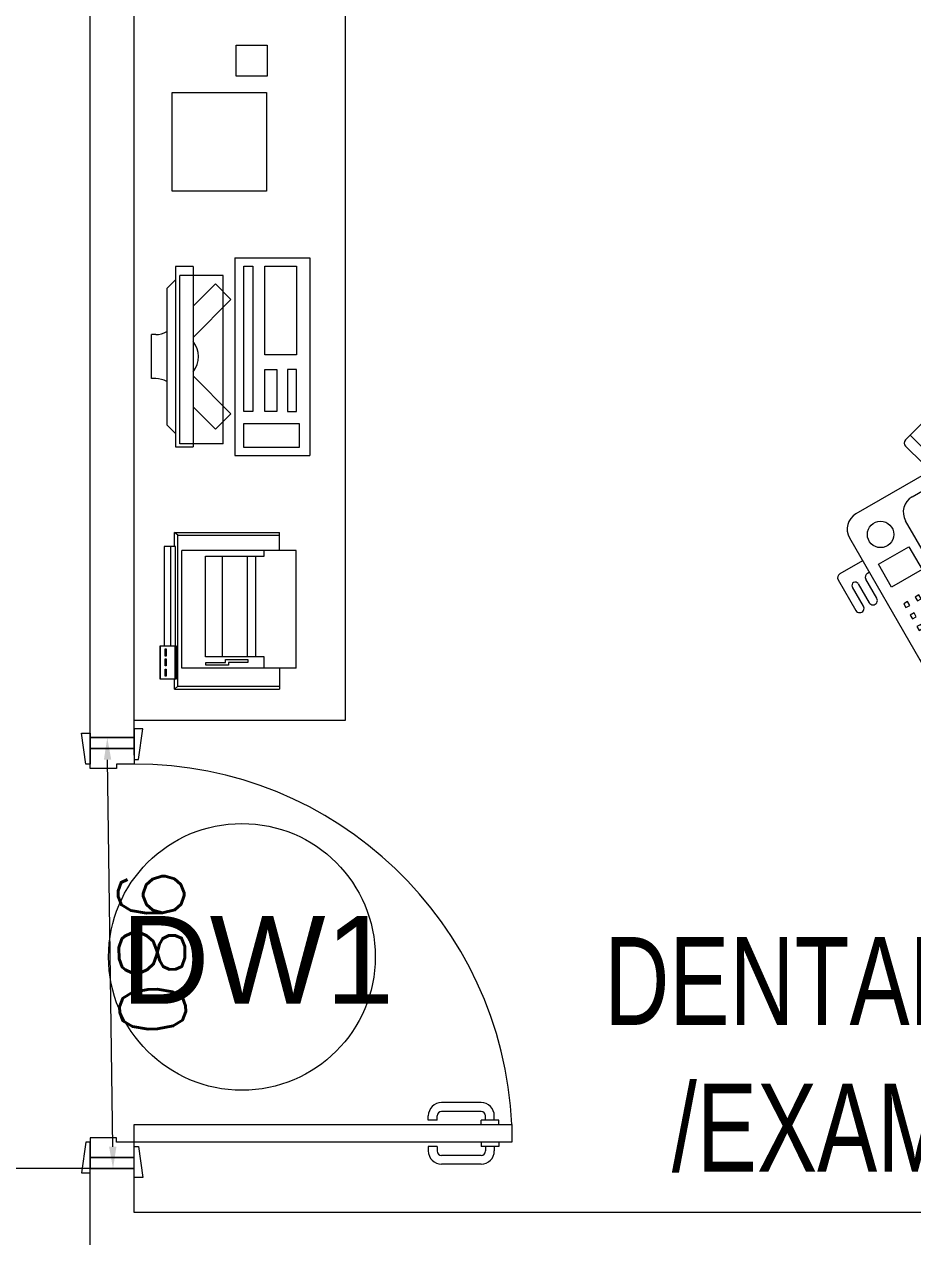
# Model space of a CAD drawing. Header units: millimetres. Extents: x -2143172 to 5255, y -610845 to 279739.
# Drawn here: x -1082367 to -1080347, y -576503 to -573746 of the extents above; entities that cross this region are included whole.
import ezdxf

# ---------------------------------------------------------------- set-up
doc = ezdxf.new("R2010")
doc.units = ezdxf.units.MM
doc.header["$LTSCALE"] = 30
doc.linetypes.add('HIDDEN', pattern=[9.525, 6.35, -3.175])
doc.layers.get('0').update_dxf_attribs({"lineweight": 5})
doc.layers.get('Defpoints').update_dxf_attribs({"lineweight": 5})
for name, color, linetype, lineweight in [('72_EGR_BASE_TEXT', 7, 'Continuous', 5), ('dims.', 152, 'Continuous', 5), ('DTAG', 20, 'Continuous', 9), ('LOADING', 163, 'Continuous', 5), ('Walls', 32, 'Continuous', 5)]:
    doc.layers.add(name, color=color, linetype=linetype, lineweight=lineweight)
doc.layers.add('Wooden Joinery', color=7, linetype='Continuous', lineweight=5, true_color=0x521300)
doc.styles.add('SIMPLEX', font='SIMPLEX.shx', dxfattribs={"height": 150})
doc.styles.add('TTLB-A0-JeddahDP$0$swis721', font='swiss.ttf')
doc.styles.add('X3G_ENTITY_9EC9', font='swisscl.ttf', dxfattribs={"height": 0.2})
doc.dimstyles.new('Buk', dxfattribs={"dimtxt": 150, "dimasz": 50, "dimexe": 20, "dimexo": 25, "dimgap": 20, "dimtad": 1, "dimdec": 0, "dimrnd": 5, "dimdsep": 46, "dimtxsty": 'SIMPLEX', "dimcen": 0, "dimdle": 20, "dimclrd": 256, "dimclre": 256, "dimclrt": 256, "dimadec": 0, "dimazin": 0, "dimtfac": 0.0075, "dimtdec": 0, "dimtmove": 1, "dimatfit": 2, "dimldrblk": 'ARCHTICK', "dimfxl": 1, "dimtolj": 1, "dimtzin": 0, "dimlwd": -1, "dimlwe": -1, "dimarcsym": 0})

# ---------------------------------------------------------------- blocks, each defined once
blk = doc.blocks.new('*D320')
at = {"layer": 'Defpoints', "color": 0, "transparency": 16777216}
for p in [(-1082478, -576348.1), (-1082154.4, -576348.1, 0.1), (-1082154.4, -576648.1, 0.1)]:
    blk.add_point(p, dxfattribs=at)
at = {"layer": 'dims.', "transparency": 16777216}
for p, q in [((-1082603, -576460.6), (-1082603, -576034.9)), ((-1082478, -576598.1), (-1082478, -576398.1)), ((-1082478, -576498.1), (-1082603, -576460.6))]:
    blk.add_line(p, q, dxfattribs=at)
at = {"layer": 'dims.', "linetype": 'Continuous', "transparency": 16777216}
for p, q in [((-1082179.4, -576348.1), (-1082498, -576348.1)), ((-1082179.4, -576648.1), (-1082498, -576648.1))]:
    blk.add_line(p, q, dxfattribs=at)
at = {"layer": 'dims.', "transparency": 16777216}
for points in [[(-1082486.3, -576398.1), (-1082469.7, -576398.1), (-1082478, -576348.1)], [(-1082486.3, -576598.1), (-1082469.7, -576598.1), (-1082478, -576648.1)]]:
    blk.add_solid(points, dxfattribs=at)
at = {"layer": 'dims.', "transparency": 16777216, "insert": (-1082698, -576247.8), "char_height": 150, "attachment_point": 5, "rotation": 90, "style": 'SIMPLEX'}
blk.add_mtext('\\A1;300', dxfattribs=at)
blk = doc.blocks.new('_ArchTick')
at = {"color": 0, "linetype": 'ByBlock', "const_width": 0.15}
blk.add_lwpolyline([(-0.5, -0.5), (0.5, 0.5)], dxfattribs=at)
blk = doc.blocks.new('*D321')
at = {"layer": 'Defpoints', "color": 0, "transparency": 16777216}
for p in [(-1082178.6, -575368.3), (-1082167.4, -575368.1, 0.1), (-1082154.4, -576348.1, 0.1)]:
    blk.add_point(p, dxfattribs=at)
at = {"layer": 'dims.', "linetype": 'Continuous', "transparency": 16777216}
for p, q in [((-1082192.4, -575368.5), (-1082198.6, -575368.5)), ((-1082179.4, -576348.5), (-1082185.5, -576348.5))]:
    blk.add_line(p, q, dxfattribs=at)
at = {"layer": 'dims.', "transparency": 16777216}
blk.add_line((-1082166.2, -576298.3), (-1082177.9, -575418.3), dxfattribs=at)
for points in [[(-1082169.6, -575418.2), (-1082186.3, -575418.4), (-1082178.6, -575368.3)], [(-1082157.8, -576298.2), (-1082174.5, -576298.4), (-1082165.5, -576348.3)]]:
    blk.add_solid(points, dxfattribs=at)
at = {"layer": 'dims.', "transparency": 16777216, "insert": (-1082077.1, -575857), "char_height": 150, "attachment_point": 5, "rotation": 270.7645, "style": 'SIMPLEX'}
blk.add_mtext('\\A1;980', dxfattribs=at)
blk = doc.blocks.new('A$C72370EFE')
at = {"layer": 'Wooden Joinery'}
for p, q in [((-0.01, -0.04), (-0.02, -0.04)), ((-0.01, -0.03), (-0.01, -0.07)), ((0, -0.03), (-0.01, -0.03)), ((0.04, -0.03), (0.05, -0.03)), ((0.05, -0.03), (0.05, -0.07)), ((0.05, -0.04), (0.06, -0.04)), ((-0.05, -0.07), (-0.05, -0.16)), ((-0.03, -0.07), (-0.03, -0.16)), ((-0.01, -0.06), (-0.02, -0.06)), ((0, -0.07), (-0.01, -0.07)), ((0.04, -0.07), (0.05, -0.07)), ((0.05, -0.06), (0.06, -0.06)), ((0.07, -0.07), (0.07, -0.16)), ((0.09, -0.07), (0.09, -0.16)), ((-0.01, -0.17), (-0.02, -0.17)), ((-0.01, -0.19), (-0.02, -0.19)), ((-0.01, -0.17), (-0.01, -0.19)), ((0.05, -0.17), (0.06, -0.17)), ((0.05, -0.17), (0.05, -0.19)), ((0.05, -0.19), (0.06, -0.19))]:
    blk.add_line(p, q, dxfattribs=at)
for centre, radius, start, end in [((-0.02, -0.07), 0.03, 90, 180), ((0.06, -0.07), 0.03, 0, 90), ((-0.02, -0.07), 0.01, 90, 180), ((0.06, -0.07), 0.01, 0, 90), ((-0.02, -0.16), 0.03, 180, 270), ((-0.02, -0.16), 0.01, 180, 270), ((0.06, -0.16), 0.01, 270, 0), ((0.06, -0.16), 0.03, 270, 0)]:
    blk.add_arc(centre, radius, start, end, dxfattribs=at)
blk = doc.blocks.new('A$C5DAD61B4')
at = {"layer": 'Wooden Joinery'}
for points in [[(80, 959.1), (80, 969.1), (10, 979.1), (10, 959.1)], [(940, 959.1), (940, 969.1), (1010, 979.1), (1010, 959.1)], [(70, 859.1), (70, 849.1), (0, 839.1), (0, 859.1)], [(120, 859.1), (120, 0), (80, 0), (80, 859.1)], [(950, 859.1), (950, 849.1), (1020, 839.1), (1020, 859.1)]]:
    blk.add_lwpolyline(points, close=True, dxfattribs=at)
for points in [[(45, 859.1), (45, 959.1), (20, 959.1), (20, 859.1), (45, 859.1)], [(45, 859.1), (80, 859.1), (80, 899.1), (90, 899.1), (90, 959.1), (45, 959.1), (45, 859.1)], [(975, 859.1), (940, 859.1), (940, 899.1), (930, 899.1), (930, 959.1), (975, 959.1), (975, 859.1)], [(975, 859.1), (975, 959.1), (1000, 959.1), (1000, 859.1), (975, 859.1)]]:
    blk.add_lwpolyline(points, dxfattribs=at)
blk.add_arc((80, 859.1), 860, 272.666, 0, dxfattribs=at)
at = {"layer": 'Wooden Joinery', "xscale": 999.9999999998854, "yscale": 999.9999999998854, "zscale": 999.9999999998854, "rotation": 180}
blk.add_blockref('A$C72370EFE', (120, 0), dxfattribs=at)
blk = doc.blocks.new('A$C164D1FF0')
at = {"layer": 'DTAG'}
blk.add_circle((0, 0), 303.3, dxfattribs=at)
at = {"layer": 'DTAG', "insert": (-275.2, 93.3), "char_height": 200, "width": 6547.939, "attachment_point": 1, "style": 'TTLB-A0-JeddahDP$0$swis721'}
blk.add_mtext('DW1', dxfattribs=at)
blk = doc.blocks.new('D.110.51.53')
blk.add_lwpolyline([(285914, 4547), (286139, 4547), (286139, 4332), (285914, 4332), (285914, 4547)])
blk = doc.blocks.new('D.111.03.06')
blk.add_lwpolyline([(292372, 3690), (292442, 3690), (292442, 3620), (292372, 3620), (292372, 3690)])
blk = doc.blocks.new('ITCWLS1-P')
for p, q in [((-0.17, 0.45), (-0.17, 0)), ((-0.17, 0.45), (0, 0.45)), ((0, 0.45), (0, 0)), ((-0.2651, 0.43, 0), (-0.3051, 0.43, 0)), ((-0.3051, 0.43, 0), (-0.3051, 0.02, 0)), ((-0.2651, 0.43, 0), (-0.2651, 0.02, 0)), ((-0.1496, 0.4305), (-0.1291, 0.4305)), ((-0.1291, 0.4305), (-0.1291, 0.4089)), ((-0.3251, 0.38, 0), (-0.3051, 0.4, 0)), ((-0.3251, 0.38, 0), (-0.3251, 0.07, 0)), ((-0.3251, 0.07, 0), (-0.3051, 0.05, 0)), ((-0.3051, 0.02, 0), (-0.2651, 0.02, 0)), ((-0.17, 0), (0, 0))]:
    blk.add_line(p, q)
at = {"color": 8, "linetype": 'HIDDEN'}
for p, q in [((-0.197, 0.4094), (-0.295, 0.4094)), ((-0.295, 0.0264), (-0.295, 0.4094)), ((-0.197, 0.0264), (-0.197, 0.4094)), ((-0.197, 0.0264), (-0.295, 0.0264))]:
    blk.add_line(p, q, dxfattribs=at)
at = {"color": 1, "extrusion": (2.48281e-10, 3.18408e-10, -1)}
for p, q in [((-0.2651, 0.3395), (-0.2144, 0.3902)), ((-0.1791, 0.3548), (-0.2144, 0.3902)), ((-0.2651, 0.2688), (-0.1791, 0.3548))]:
    blk.add_line(p, q, dxfattribs=at)
at = {"color": 1}
for p, q in [((-0.3503, 0.275), (-0.3596, 0.275)), ((-0.3596, 0.175), (-0.3596, 0.275)), ((-0.3503, 0.175), (-0.3596, 0.175))]:
    blk.add_line(p, q, dxfattribs=at)
at = {"color": 1, "extrusion": (2.48281e-10, -3.18408e-10, -1)}
for p, q in [((-0.2651, 0.1812), (-0.1791, 0.0952)), ((-0.2651, 0.1105), (-0.2144, 0.0598)), ((-0.1791, 0.0952), (-0.2144, 0.0598))]:
    blk.add_line(p, q, dxfattribs=at)
blk.add_lwpolyline([(-0.1291, 0.4089), (-0.1291, 0.1), (-0.1496, 0.1), (-0.1496, 0.4305)])
for points in [[(-0.1019, 0.4305), (-0.0304, 0.4305), (-0.0304, 0.2294), (-0.1019, 0.2294)], [(-0.1019, 0.1954), (-0.0747, 0.1954), (-0.0747, 0.1), (-0.1019, 0.1)], [(-0.0304, 0.1954), (-0.0508, 0.1954), (-0.0508, 0.1), (-0.0304, 0.1)], [(-0.1496, 0.0727), (-0.0236, 0.0727), (-0.0236, 0.0182), (-0.1496, 0.0182)]]:
    blk.add_lwpolyline(points, close=True)
at = {"color": 250, "linetype": 'Continuous'}
for points in [[(-0.1496, 0.1), (-0.1496, 0.1), (-0.1496, 0.1), (-0.1496, 0.1), (-0.1496, 0.1), (-0.1496, 0.1), (-0.1496, 0.1), (-0.1496, 0.1), (-0.1496, 0.1)], [(-0.1496, 0.1), (-0.1496, 0.1), (-0.1496, 0.1), (-0.1496, 0.1), (-0.1496, 0.1), (-0.1496, 0.1), (-0.1496, 0.1), (-0.1496, 0.1), (-0.1496, 0.1), (-0.1496, 0.1), (-0.1496, 0.1), (-0.1496, 0.1), (-0.1496, 0.1), (-0.1496, 0.1), (-0.1496, 0.1), (-0.1496, 0.1), (-0.1496, 0.1), (-0.1496, 0.1)], [(-0.1496, 0.1), (-0.1496, 0.1), (-0.1496, 0.1), (-0.1496, 0.1), (-0.1496, 0.1), (-0.1496, 0.1), (-0.1496, 0.1), (-0.1496, 0.1), (-0.1496, 0.1), (-0.1496, 0.1)], [(-0.1496, 0.1), (-0.1496, 0.1), (-0.1496, 0.1), (-0.1496, 0.1), (-0.1496, 0.1), (-0.1496, 0.1), (-0.1496, 0.1)], [(-0.1496, 0.1), (-0.1496, 0.1), (-0.1496, 0.1), (-0.1496, 0.1), (-0.1496, 0.1), (-0.1496, 0.1), (-0.1496, 0.1), (-0.1496, 0.1), (-0.1496, 0.1), (-0.1496, 0.1)], [(-0.1496, 0.1), (-0.1496, 0.1), (-0.1496, 0.1), (-0.1496, 0.1), (-0.1496, 0.1), (-0.1496, 0.1), (-0.1496, 0.1), (-0.1496, 0.1), (-0.1496, 0.1), (-0.1496, 0.1), (-0.1496, 0.1), (-0.1496, 0.1), (-0.1496, 0.1), (-0.1496, 0.1), (-0.1496, 0.1)], [(-0.1496, 0.1), (-0.1496, 0.1), (-0.1496, 0.1), (-0.1496, 0.1), (-0.1496, 0.1), (-0.1496, 0.1), (-0.1496, 0.1), (-0.1496, 0.1), (-0.1496, 0.1), (-0.1496, 0.1)], [(-0.1496, 0.1), (-0.1496, 0.1), (-0.1496, 0.1), (-0.1496, 0.1), (-0.1496, 0.1), (-0.1496, 0.1), (-0.1496, 0.1), (-0.1496, 0.1), (-0.1496, 0.1), (-0.1496, 0.1)], [(-0.1496, 0.1), (-0.1496, 0.1), (-0.1496, 0.1), (-0.1496, 0.1), (-0.1496, 0.1), (-0.1496, 0.1), (-0.1496, 0.1), (-0.1496, 0.1), (-0.1496, 0.1), (-0.1496, 0.1), (-0.1496, 0.1), (-0.1496, 0.1), (-0.1496, 0.1), (-0.1496, 0.1), (-0.1496, 0.1), (-0.1496, 0.1), (-0.1496, 0.1), (-0.1496, 0.1), (-0.1496, 0.1), (-0.1496, 0.1), (-0.1496, 0.1), (-0.1496, 0.1), (-0.1496, 0.1), (-0.1496, 0.1), (-0.1496, 0.1), (-0.1496, 0.1), (-0.1496, 0.1), (-0.1496, 0.1), (-0.1496, 0.1), (-0.1496, 0.1), (-0.1496, 0.1), (-0.1496, 0.1), (-0.1496, 0.1), (-0.1496, 0.1), (-0.1496, 0.1), (-0.1496, 0.1), (-0.1496, 0.1), (-0.1496, 0.1), (-0.1496, 0.1), (-0.1496, 0.1), (-0.1496, 0.1), (-0.1496, 0.1), (-0.1496, 0.1), (-0.1496, 0.1), (-0.1496, 0.1), (-0.1496, 0.1), (-0.1496, 0.1), (-0.1496, 0.1), (-0.1496, 0.1), (-0.1496, 0.1), (-0.1496, 0.1), (-0.1496, 0.1), (-0.1496, 0.1), (-0.1496, 0.1)], [(-0.1496, 0.1), (-0.1496, 0.1), (-0.1496, 0.1), (-0.1496, 0.1), (-0.1496, 0.1), (-0.1496, 0.1), (-0.1496, 0.1), (-0.1496, 0.1), (-0.1496, 0.1), (-0.1496, 0.1), (-0.1496, 0.1), (-0.1496, 0.1), (-0.1496, 0.1), (-0.1496, 0.1), (-0.1496, 0.1), (-0.1496, 0.1), (-0.1496, 0.1), (-0.1496, 0.1), (-0.1496, 0.1), (-0.1496, 0.1), (-0.1496, 0.1), (-0.1496, 0.1), (-0.1496, 0.1), (-0.1496, 0.1), (-0.1496, 0.1), (-0.1496, 0.1), (-0.1496, 0.1), (-0.1496, 0.1), (-0.1496, 0.1), (-0.1496, 0.1), (-0.1496, 0.1), (-0.1496, 0.1), (-0.1496, 0.1), (-0.1496, 0.1), (-0.1496, 0.1), (-0.1496, 0.1), (-0.1496, 0.1), (-0.1496, 0.1), (-0.1496, 0.1), (-0.1496, 0.1), (-0.1496, 0.1), (-0.1496, 0.1), (-0.1496, 0.1), (-0.1496, 0.1), (-0.1496, 0.1), (-0.1496, 0.1), (-0.1496, 0.1), (-0.1496, 0.1), (-0.1496, 0.1), (-0.1496, 0.1), (-0.1496, 0.1), (-0.1496, 0.1), (-0.1496, 0.1), (-0.1496, 0.1), (-0.1496, 0.1), (-0.1496, 0.1), (-0.1496, 0.1), (-0.1496, 0.1), (-0.1496, 0.1), (-0.1496, 0.1), (-0.1496, 0.1), (-0.1496, 0.1), (-0.1496, 0.1), (-0.1496, 0.1), (-0.1496, 0.1), (-0.1496, 0.1), (-0.1496, 0.1), (-0.1496, 0.1), (-0.1496, 0.1), (-0.1496, 0.1), (-0.1496, 0.1), (-0.1496, 0.1), (-0.1496, 0.1), (-0.1496, 0.1), (-0.1496, 0.1), (-0.1496, 0.1), (-0.1496, 0.1), (-0.1496, 0.1), (-0.1496, 0.1), (-0.1496, 0.1), (-0.1496, 0.1), (-0.1496, 0.1), (-0.1496, 0.1), (-0.1496, 0.1), (-0.1496, 0.1), (-0.1496, 0.1), (-0.1496, 0.1), (-0.1496, 0.1), (-0.1496, 0.1)], [(-0.1496, 0.1), (-0.1496, 0.1), (-0.1496, 0.1), (-0.1496, 0.1), (-0.1496, 0.1), (-0.1496, 0.1), (-0.1496, 0.1), (-0.1496, 0.1), (-0.1496, 0.1), (-0.1496, 0.1), (-0.1496, 0.1), (-0.1496, 0.1)], [(-0.1496, 0.1), (-0.1496, 0.1), (-0.1496, 0.1), (-0.1496, 0.1), (-0.1496, 0.1), (-0.1496, 0.1), (-0.1496, 0.1)], [(-0.1496, 0.1), (-0.1496, 0.1), (-0.1496, 0.1), (-0.1496, 0.1), (-0.1496, 0.1), (-0.1496, 0.1), (-0.1496, 0.1), (-0.1496, 0.1), (-0.1496, 0.1), (-0.1496, 0.1), (-0.1496, 0.1), (-0.1496, 0.1), (-0.1496, 0.1), (-0.1496, 0.1), (-0.1496, 0.1), (-0.1496, 0.1), (-0.1496, 0.1)], [(-0.1496, 0.1), (-0.1496, 0.1), (-0.1496, 0.1), (-0.1496, 0.1), (-0.1496, 0.1), (-0.1496, 0.1), (-0.1496, 0.1), (-0.1496, 0.1), (-0.1496, 0.1), (-0.1496, 0.1), (-0.1496, 0.1), (-0.1496, 0.1), (-0.1496, 0.1), (-0.1496, 0.1), (-0.1496, 0.1), (-0.1496, 0.1), (-0.1496, 0.1), (-0.1496, 0.1), (-0.1496, 0.1), (-0.1496, 0.1), (-0.1496, 0.1), (-0.1496, 0.1), (-0.1496, 0.1), (-0.1496, 0.1), (-0.1496, 0.1), (-0.1496, 0.1), (-0.1496, 0.1), (-0.1496, 0.1), (-0.1496, 0.1), (-0.1496, 0.1), (-0.1496, 0.1), (-0.1496, 0.1), (-0.1496, 0.1), (-0.1496, 0.1), (-0.1496, 0.1), (-0.1496, 0.1), (-0.1496, 0.1), (-0.1496, 0.1), (-0.1496, 0.1), (-0.1496, 0.1), (-0.1496, 0.1), (-0.1496, 0.1), (-0.1496, 0.1), (-0.1496, 0.1), (-0.1496, 0.1), (-0.1496, 0.1), (-0.1496, 0.1), (-0.1496, 0.1), (-0.1496, 0.1), (-0.1496, 0.1), (-0.1496, 0.1), (-0.1496, 0.1), (-0.1496, 0.1), (-0.1496, 0.1), (-0.1496, 0.1), (-0.1496, 0.1), (-0.1496, 0.1), (-0.1496, 0.1), (-0.1496, 0.1), (-0.1496, 0.1), (-0.1496, 0.1), (-0.1496, 0.1), (-0.1496, 0.1), (-0.1496, 0.1), (-0.1496, 0.1), (-0.1496, 0.1), (-0.1496, 0.1), (-0.1496, 0.1), (-0.1496, 0.1), (-0.1496, 0.1), (-0.1496, 0.1), (-0.1496, 0.1), (-0.1496, 0.1), (-0.1496, 0.1), (-0.1496, 0.1), (-0.1496, 0.1), (-0.1496, 0.1), (-0.1496, 0.1), (-0.1496, 0.1), (-0.1496, 0.1), (-0.1496, 0.1), (-0.1496, 0.1), (-0.1496, 0.1), (-0.1496, 0.1), (-0.1496, 0.1), (-0.1496, 0.1), (-0.1496, 0.1), (-0.1496, 0.1), (-0.1496, 0.1), (-0.1496, 0.1), (-0.1496, 0.1), (-0.1496, 0.1), (-0.1496, 0.1), (-0.1496, 0.1), (-0.1496, 0.1), (-0.1496, 0.1), (-0.1496, 0.1), (-0.1496, 0.1), (-0.1496, 0.1), (-0.1496, 0.1), (-0.1496, 0.1), (-0.1496, 0.1), (-0.1496, 0.1), (-0.1496, 0.1), (-0.1496, 0.1), (-0.1496, 0.1), (-0.1496, 0.1), (-0.1496, 0.1), (-0.1496, 0.1), (-0.1496, 0.1), (-0.1496, 0.1)], [(-0.1496, 0.1), (-0.1496, 0.1), (-0.1496, 0.1), (-0.1496, 0.1), (-0.1496, 0.1), (-0.1496, 0.1), (-0.1496, 0.1), (-0.1496, 0.1)]]:
    blk.add_lwpolyline(points, dxfattribs=at)
for points in [[(-0.1496, 0.1), (-0.1496, 0.1), (-0.1496, 0.1), (-0.1496, 0.1), (-0.1496, 0.1), (-0.1496, 0.1), (-0.1496, 0.1), (-0.1496, 0.1), (-0.1496, 0.1), (-0.1496, 0.1), (-0.1496, 0.1), (-0.1496, 0.1), (-0.1496, 0.1), (-0.1496, 0.1), (-0.1496, 0.1), (-0.1496, 0.1), (-0.1496, 0.1), (-0.1496, 0.1), (-0.1496, 0.1), (-0.1496, 0.1), (-0.1496, 0.1), (-0.1496, 0.1), (-0.1496, 0.1), (-0.1496, 0.1), (-0.1496, 0.1), (-0.1496, 0.1), (-0.1496, 0.1), (-0.1496, 0.1), (-0.1496, 0.1), (-0.1496, 0.1), (-0.1496, 0.1), (-0.1496, 0.1), (-0.1496, 0.1), (-0.1496, 0.1), (-0.1496, 0.1), (-0.1496, 0.1), (-0.1496, 0.1), (-0.1496, 0.1), (-0.1496, 0.1), (-0.1496, 0.1), (-0.1496, 0.1), (-0.1496, 0.1), (-0.1496, 0.1), (-0.1496, 0.1), (-0.1496, 0.1), (-0.1496, 0.1), (-0.1496, 0.1), (-0.1496, 0.1), (-0.1496, 0.1), (-0.1496, 0.1), (-0.1496, 0.1), (-0.1496, 0.1), (-0.1496, 0.1), (-0.1496, 0.1), (-0.1496, 0.1), (-0.1496, 0.1), (-0.1496, 0.1), (-0.1496, 0.1), (-0.1496, 0.1), (-0.1496, 0.1), (-0.1496, 0.1), (-0.1496, 0.1), (-0.1496, 0.1), (-0.1496, 0.1), (-0.1496, 0.1), (-0.1496, 0.1), (-0.1496, 0.1), (-0.1496, 0.1), (-0.1496, 0.1), (-0.1496, 0.1), (-0.1496, 0.1), (-0.1496, 0.1), (-0.1496, 0.1), (-0.1496, 0.1), (-0.1496, 0.1), (-0.1496, 0.1), (-0.1496, 0.1), (-0.1496, 0.1), (-0.1496, 0.1), (-0.1496, 0.1), (-0.1496, 0.1), (-0.1496, 0.1), (-0.1496, 0.1), (-0.1496, 0.1), (-0.1496, 0.1), (-0.1496, 0.1), (-0.1496, 0.1), (-0.1496, 0.1), (-0.1496, 0.1), (-0.1496, 0.1), (-0.1496, 0.1), (-0.1496, 0.1), (-0.1496, 0.1), (-0.1496, 0.1), (-0.1496, 0.1), (-0.1496, 0.1), (-0.1496, 0.1), (-0.1496, 0.1), (-0.1496, 0.1), (-0.1496, 0.1), (-0.1496, 0.1), (-0.1496, 0.1), (-0.1496, 0.1), (-0.1496, 0.1), (-0.1496, 0.1), (-0.1496, 0.1), (-0.1496, 0.1), (-0.1496, 0.1), (-0.1496, 0.1), (-0.1496, 0.1), (-0.1496, 0.1), (-0.1496, 0.1), (-0.1496, 0.1), (-0.1496, 0.1), (-0.1496, 0.1), (-0.1496, 0.1), (-0.1496, 0.1), (-0.1496, 0.1), (-0.1496, 0.1), (-0.1496, 0.1), (-0.1496, 0.1), (-0.1496, 0.1), (-0.1496, 0.1), (-0.1496, 0.1), (-0.1496, 0.1), (-0.1496, 0.1), (-0.1496, 0.1), (-0.1496, 0.1), (-0.1496, 0.1), (-0.1496, 0.1), (-0.1496, 0.1), (-0.1496, 0.1), (-0.1496, 0.1), (-0.1496, 0.1), (-0.1496, 0.1), (-0.1496, 0.1), (-0.1496, 0.1), (-0.1496, 0.1), (-0.1496, 0.1), (-0.1496, 0.1), (-0.1496, 0.1), (-0.1496, 0.1), (-0.1496, 0.1), (-0.1496, 0.1), (-0.1496, 0.1), (-0.1496, 0.1), (-0.1496, 0.1), (-0.1496, 0.1), (-0.1496, 0.1), (-0.1496, 0.1), (-0.1496, 0.1), (-0.1496, 0.1), (-0.1496, 0.1), (-0.1496, 0.1), (-0.1496, 0.1), (-0.1496, 0.1), (-0.1496, 0.1), (-0.1496, 0.1), (-0.1496, 0.1), (-0.1496, 0.1), (-0.1496, 0.1), (-0.1496, 0.1), (-0.1496, 0.1), (-0.1496, 0.1), (-0.1496, 0.1), (-0.1496, 0.1), (-0.1496, 0.1), (-0.1496, 0.1), (-0.1496, 0.1), (-0.1496, 0.1), (-0.1496, 0.1), (-0.1496, 0.1), (-0.1496, 0.1), (-0.1496, 0.1), (-0.1496, 0.1), (-0.1496, 0.1), (-0.1496, 0.1), (-0.1496, 0.1), (-0.1496, 0.1), (-0.1496, 0.1), (-0.1496, 0.1), (-0.1496, 0.1), (-0.1496, 0.1), (-0.1496, 0.1), (-0.1496, 0.1), (-0.1496, 0.1), (-0.1496, 0.1), (-0.1496, 0.1), (-0.1496, 0.1), (-0.1496, 0.1), (-0.1496, 0.1), (-0.1496, 0.1), (-0.1496, 0.1), (-0.1496, 0.1), (-0.1496, 0.1), (-0.1496, 0.1), (-0.1496, 0.1), (-0.1496, 0.1), (-0.1496, 0.1), (-0.1496, 0.1), (-0.1496, 0.1), (-0.1496, 0.1), (-0.1496, 0.1), (-0.1496, 0.1), (-0.1496, 0.1), (-0.1496, 0.1), (-0.1496, 0.1), (-0.1496, 0.1), (-0.1496, 0.1), (-0.1496, 0.1), (-0.1496, 0.1), (-0.1496, 0.1), (-0.1496, 0.1), (-0.1496, 0.1), (-0.1496, 0.1), (-0.1496, 0.1), (-0.1496, 0.1), (-0.1496, 0.1), (-0.1496, 0.1), (-0.1496, 0.1), (-0.1496, 0.1), (-0.1496, 0.1), (-0.1496, 0.1), (-0.1496, 0.1), (-0.1496, 0.1), (-0.1496, 0.1), (-0.1496, 0.1), (-0.1496, 0.1), (-0.1496, 0.1), (-0.1496, 0.1), (-0.1496, 0.1), (-0.1496, 0.1), (-0.1496, 0.1), (-0.1496, 0.1), (-0.1496, 0.1), (-0.1496, 0.1), (-0.1496, 0.1), (-0.1496, 0.1), (-0.1496, 0.1), (-0.1496, 0.1), (-0.1496, 0.1), (-0.1496, 0.1), (-0.1496, 0.1), (-0.1496, 0.1), (-0.1496, 0.1), (-0.1496, 0.1), (-0.1496, 0.1), (-0.1496, 0.1), (-0.1496, 0.1), (-0.1496, 0.1), (-0.1496, 0.1), (-0.1496, 0.1), (-0.1496, 0.1), (-0.1496, 0.1), (-0.1496, 0.1), (-0.1496, 0.1), (-0.1496, 0.1), (-0.1496, 0.1), (-0.1496, 0.1), (-0.1496, 0.1), (-0.1496, 0.1), (-0.1496, 0.1), (-0.1496, 0.1), (-0.1496, 0.1), (-0.1496, 0.1), (-0.1496, 0.1), (-0.1496, 0.1), (-0.1496, 0.1), (-0.1496, 0.1), (-0.1496, 0.1), (-0.1496, 0.1), (-0.1496, 0.1), (-0.1496, 0.1), (-0.1496, 0.1), (-0.1496, 0.1), (-0.1496, 0.1), (-0.1496, 0.1)], [(-0.1496, 0.1), (-0.1496, 0.1), (-0.1496, 0.1), (-0.1496, 0.1), (-0.1496, 0.1), (-0.1496, 0.1), (-0.1496, 0.1), (-0.1496, 0.1), (-0.1496, 0.1), (-0.1496, 0.1), (-0.1496, 0.1), (-0.1496, 0.1), (-0.1496, 0.1), (-0.1496, 0.1), (-0.1496, 0.1), (-0.1496, 0.1), (-0.1496, 0.1), (-0.1496, 0.1), (-0.1496, 0.1), (-0.1496, 0.1), (-0.1496, 0.1), (-0.1496, 0.1), (-0.1496, 0.1), (-0.1496, 0.1), (-0.1496, 0.1), (-0.1496, 0.1), (-0.1496, 0.1), (-0.1496, 0.1), (-0.1496, 0.1), (-0.1496, 0.1), (-0.1496, 0.1), (-0.1496, 0.1), (-0.1496, 0.1), (-0.1496, 0.1), (-0.1496, 0.1), (-0.1496, 0.1), (-0.1496, 0.1), (-0.1496, 0.1), (-0.1496, 0.1), (-0.1496, 0.1), (-0.1496, 0.1), (-0.1496, 0.1), (-0.1496, 0.1), (-0.1496, 0.1), (-0.1496, 0.1), (-0.1496, 0.1), (-0.1496, 0.1), (-0.1496, 0.1), (-0.1496, 0.1), (-0.1496, 0.1), (-0.1496, 0.1), (-0.1496, 0.1), (-0.1496, 0.1), (-0.1496, 0.1), (-0.1496, 0.1), (-0.1496, 0.1), (-0.1496, 0.1), (-0.1496, 0.1), (-0.1496, 0.1), (-0.1496, 0.1), (-0.1496, 0.1), (-0.1496, 0.1), (-0.1496, 0.1), (-0.1496, 0.1), (-0.1496, 0.1), (-0.1496, 0.1), (-0.1496, 0.1), (-0.1496, 0.1), (-0.1496, 0.1), (-0.1496, 0.1), (-0.1496, 0.1), (-0.1496, 0.1), (-0.1496, 0.1), (-0.1496, 0.1), (-0.1496, 0.1), (-0.1496, 0.1), (-0.1496, 0.1), (-0.1496, 0.1), (-0.1496, 0.1), (-0.1496, 0.1), (-0.1496, 0.1), (-0.1496, 0.1), (-0.1496, 0.1), (-0.1496, 0.1), (-0.1496, 0.1), (-0.1496, 0.1), (-0.1496, 0.1), (-0.1496, 0.1), (-0.1496, 0.1), (-0.1496, 0.1), (-0.1496, 0.1), (-0.1496, 0.1), (-0.1496, 0.1), (-0.1496, 0.1), (-0.1496, 0.1), (-0.1496, 0.1), (-0.1496, 0.1), (-0.1496, 0.1), (-0.1496, 0.1), (-0.1496, 0.1), (-0.1496, 0.1), (-0.1496, 0.1), (-0.1496, 0.1), (-0.1496, 0.1), (-0.1496, 0.1), (-0.1496, 0.1), (-0.1496, 0.1), (-0.1496, 0.1), (-0.1496, 0.1), (-0.1496, 0.1), (-0.1496, 0.1), (-0.1496, 0.1), (-0.1496, 0.1), (-0.1496, 0.1), (-0.1496, 0.1), (-0.1496, 0.1), (-0.1496, 0.1), (-0.1496, 0.1), (-0.1496, 0.1), (-0.1496, 0.1), (-0.1496, 0.1), (-0.1496, 0.1), (-0.1496, 0.1), (-0.1496, 0.1), (-0.1496, 0.1), (-0.1496, 0.1), (-0.1496, 0.1), (-0.1496, 0.1), (-0.1496, 0.1), (-0.1496, 0.1), (-0.1496, 0.1), (-0.1496, 0.1), (-0.1496, 0.1), (-0.1496, 0.1), (-0.1496, 0.1), (-0.1496, 0.1), (-0.1496, 0.1), (-0.1496, 0.1), (-0.1496, 0.1), (-0.1496, 0.1), (-0.1496, 0.1), (-0.1496, 0.1), (-0.1496, 0.1), (-0.1496, 0.1), (-0.1496, 0.1), (-0.1496, 0.1), (-0.1496, 0.1), (-0.1496, 0.1), (-0.1496, 0.1), (-0.1496, 0.1), (-0.1496, 0.1), (-0.1496, 0.1), (-0.1496, 0.1), (-0.1496, 0.1), (-0.1496, 0.1), (-0.1496, 0.1), (-0.1496, 0.1), (-0.1496, 0.1), (-0.1496, 0.1), (-0.1496, 0.1), (-0.1496, 0.1), (-0.1496, 0.1), (-0.1496, 0.1), (-0.1496, 0.1), (-0.1496, 0.1), (-0.1496, 0.1), (-0.1496, 0.1), (-0.1496, 0.1), (-0.1496, 0.1), (-0.1496, 0.1), (-0.1496, 0.1), (-0.1496, 0.1), (-0.1496, 0.1), (-0.1496, 0.1), (-0.1496, 0.1), (-0.1496, 0.1), (-0.1496, 0.1), (-0.1496, 0.1), (-0.1496, 0.1), (-0.1496, 0.1), (-0.1496, 0.1), (-0.1496, 0.1), (-0.1496, 0.1), (-0.1496, 0.1), (-0.1496, 0.1), (-0.1496, 0.1), (-0.1496, 0.1), (-0.1496, 0.1), (-0.1496, 0.1), (-0.1496, 0.1), (-0.1496, 0.1), (-0.1496, 0.1), (-0.1496, 0.1), (-0.1496, 0.1), (-0.1496, 0.1), (-0.1496, 0.1), (-0.1496, 0.1), (-0.1496, 0.1), (-0.1496, 0.1), (-0.1496, 0.1), (-0.1496, 0.1), (-0.1496, 0.1), (-0.1496, 0.1), (-0.1496, 0.1), (-0.1496, 0.1), (-0.1496, 0.1), (-0.1496, 0.1), (-0.1496, 0.1), (-0.1496, 0.1), (-0.1496, 0.1), (-0.1496, 0.1), (-0.1496, 0.1), (-0.1496, 0.1), (-0.1496, 0.1)], [(-0.1496, 0.1), (-0.1496, 0.1), (-0.1496, 0.1), (-0.1496, 0.1), (-0.1496, 0.1), (-0.1496, 0.1), (-0.1496, 0.1), (-0.1496, 0.1), (-0.1496, 0.1), (-0.1496, 0.1), (-0.1496, 0.1), (-0.1496, 0.1), (-0.1496, 0.1), (-0.1496, 0.1), (-0.1496, 0.1), (-0.1496, 0.1), (-0.1496, 0.1), (-0.1496, 0.1), (-0.1496, 0.1), (-0.1496, 0.1), (-0.1496, 0.1), (-0.1496, 0.1), (-0.1496, 0.1), (-0.1496, 0.1), (-0.1496, 0.1), (-0.1496, 0.1), (-0.1496, 0.1), (-0.1496, 0.1), (-0.1496, 0.1), (-0.1496, 0.1), (-0.1496, 0.1), (-0.1496, 0.1), (-0.1496, 0.1), (-0.1496, 0.1), (-0.1496, 0.1), (-0.1496, 0.1), (-0.1496, 0.1), (-0.1496, 0.1), (-0.1496, 0.1), (-0.1496, 0.1), (-0.1496, 0.1), (-0.1496, 0.1), (-0.1496, 0.1), (-0.1496, 0.1), (-0.1496, 0.1), (-0.1496, 0.1), (-0.1496, 0.1), (-0.1496, 0.1), (-0.1496, 0.1), (-0.1496, 0.1), (-0.1496, 0.1), (-0.1496, 0.1), (-0.1496, 0.1), (-0.1496, 0.1), (-0.1496, 0.1), (-0.1496, 0.1), (-0.1496, 0.1), (-0.1496, 0.1), (-0.1496, 0.1), (-0.1496, 0.1), (-0.1496, 0.1), (-0.1496, 0.1), (-0.1496, 0.1), (-0.1496, 0.1), (-0.1496, 0.1), (-0.1496, 0.1), (-0.1496, 0.1), (-0.1496, 0.1), (-0.1496, 0.1), (-0.1496, 0.1), (-0.1496, 0.1), (-0.1496, 0.1), (-0.1496, 0.1), (-0.1496, 0.1), (-0.1496, 0.1), (-0.1496, 0.1), (-0.1496, 0.1), (-0.1496, 0.1), (-0.1496, 0.1), (-0.1496, 0.1), (-0.1496, 0.1), (-0.1496, 0.1), (-0.1496, 0.1), (-0.1496, 0.1), (-0.1496, 0.1), (-0.1496, 0.1), (-0.1496, 0.1), (-0.1496, 0.1), (-0.1496, 0.1), (-0.1496, 0.1), (-0.1496, 0.1), (-0.1496, 0.1), (-0.1496, 0.1), (-0.1496, 0.1), (-0.1496, 0.1), (-0.1496, 0.1), (-0.1496, 0.1), (-0.1496, 0.1), (-0.1496, 0.1), (-0.1496, 0.1), (-0.1496, 0.1), (-0.1496, 0.1), (-0.1496, 0.1), (-0.1496, 0.1), (-0.1496, 0.1), (-0.1496, 0.1), (-0.1496, 0.1), (-0.1496, 0.1), (-0.1496, 0.1), (-0.1496, 0.1), (-0.1496, 0.1), (-0.1496, 0.1), (-0.1496, 0.1), (-0.1496, 0.1), (-0.1496, 0.1), (-0.1496, 0.1), (-0.1496, 0.1), (-0.1496, 0.1), (-0.1496, 0.1), (-0.1496, 0.1), (-0.1496, 0.1), (-0.1496, 0.1), (-0.1496, 0.1), (-0.1496, 0.1), (-0.1496, 0.1), (-0.1496, 0.1), (-0.1496, 0.1), (-0.1496, 0.1), (-0.1496, 0.1), (-0.1496, 0.1), (-0.1496, 0.1), (-0.1496, 0.1), (-0.1496, 0.1), (-0.1496, 0.1), (-0.1496, 0.1), (-0.1496, 0.1), (-0.1496, 0.1), (-0.1496, 0.1), (-0.1496, 0.1), (-0.1496, 0.1), (-0.1496, 0.1), (-0.1496, 0.1), (-0.1496, 0.1), (-0.1496, 0.1), (-0.1496, 0.1), (-0.1496, 0.1), (-0.1496, 0.1), (-0.1496, 0.1), (-0.1496, 0.1), (-0.1496, 0.1), (-0.1496, 0.1), (-0.1496, 0.1), (-0.1496, 0.1), (-0.1496, 0.1), (-0.1496, 0.1), (-0.1496, 0.1), (-0.1496, 0.1), (-0.1496, 0.1), (-0.1496, 0.1), (-0.1496, 0.1), (-0.1496, 0.1), (-0.1496, 0.1), (-0.1496, 0.1), (-0.1496, 0.1), (-0.1496, 0.1), (-0.1496, 0.1), (-0.1496, 0.1), (-0.1496, 0.1), (-0.1496, 0.1), (-0.1496, 0.1), (-0.1496, 0.1), (-0.1496, 0.1), (-0.1496, 0.1), (-0.1496, 0.1), (-0.1496, 0.1), (-0.1496, 0.1), (-0.1496, 0.1), (-0.1496, 0.1), (-0.1496, 0.1), (-0.1496, 0.1), (-0.1496, 0.1), (-0.1496, 0.1), (-0.1496, 0.1), (-0.1496, 0.1), (-0.1496, 0.1), (-0.1496, 0.1), (-0.1496, 0.1), (-0.1496, 0.1), (-0.1496, 0.1), (-0.1496, 0.1), (-0.1496, 0.1), (-0.1496, 0.1), (-0.1496, 0.1), (-0.1496, 0.1), (-0.1496, 0.1), (-0.1496, 0.1), (-0.1496, 0.1), (-0.1496, 0.1), (-0.1496, 0.1), (-0.1496, 0.1), (-0.1496, 0.1), (-0.1496, 0.1), (-0.1496, 0.1), (-0.1496, 0.1), (-0.1496, 0.1), (-0.1496, 0.1), (-0.1496, 0.1), (-0.1496, 0.1), (-0.1496, 0.1), (-0.1496, 0.1), (-0.1496, 0.1), (-0.1496, 0.1), (-0.1496, 0.1), (-0.1496, 0.1), (-0.1496, 0.1), (-0.1496, 0.1), (-0.1496, 0.1), (-0.1496, 0.1), (-0.1496, 0.1)]]:
    blk.add_lwpolyline(points, close=True, dxfattribs=at)
at = {"color": 1}
for centre, radius, start, end in [((-0.3503, 0.325), 0.05, 270, 300.3093), ((-0.3089, 0.225), 0.0556, 321.9431, 38.0569), ((-0.3503, 0.125), 0.05, 59.6907, 90)]:
    blk.add_arc(centre, radius, start, end, dxfattribs=at)
blk = doc.blocks.new('ITPPLT2C-P')
at = {"color": 0}
for p, q in [((0.0229, 0.0318), (0.2618, 0.0318)), ((0.0304, 0.0256), (0.0229, 0.0318)), ((0.0229, 0), (0.0229, 0.0318)), ((0.2618, -0.0096), (0.2618, 0.0318)), ((0, 0), (0, -0.2262)), ((0.0252, 0), (0, 0)), ((0.0139, 0), (0.0139, -0.2262)), ((0.0252, 0), (0.0139, 0)), ((0.0252, -0.2262), (0.0252, 0)), ((0.0304, -0.3182), (0.0304, 0.0256)), ((0.0304, 0.0256), (0.2618, 0.0256)), ((0.0401, -0.2769), (0.0401, -0.0096)), ((0.3, -0.0096), (0.0401, -0.0096)), ((0.0939, -0.2515), (0.0939, -0.0222)), ((0.0939, -0.0222), (0.2274, -0.0222)), ((0.1321, -0.2515), (0.1321, -0.0222)), ((0.1894, -0.2515), (0.1894, -0.0222)), ((0.2082, -0.2515), (0.2082, -0.0222)), ((0.2274, -0.0222), (0.2274, -0.0096)), ((0.3, -0.2769), (0.3, -0.0096)), ((-0.0091, -0.2262), (0.0267, -0.2262)), ((-0.0091, -0.3023), (-0.0091, -0.2262)), ((-0.0087, -0.2262), (0.0236, -0.2262)), ((-0.0087, -0.3023), (-0.0087, -0.2262)), ((0, -0.2262), (0.0252, -0.2262)), ((0.0023, -0.2495), (0.0023, -0.2334)), ((0.0023, -0.2334), (0.0045, -0.2334)), ((0.0045, -0.2334), (0.0045, -0.2495)), ((0.0139, -0.2262), (0.0252, -0.2262)), ((0.0236, -0.2262), (0.0236, -0.3023)), ((0.0267, -0.2262), (0.0267, -0.3023)), ((0.0045, -0.2495), (0.0023, -0.2495)), ((0.0023, -0.2721), (0.0023, -0.2562)), ((0.0023, -0.2562), (0.0045, -0.2562)), ((0.0045, -0.2721), (0.0023, -0.2721)), ((0.0045, -0.2562), (0.0045, -0.2721)), ((0.2274, -0.2515), (0.0939, -0.2515)), ((0.0947, -0.2701), (0.0947, -0.2641)), ((0.0947, -0.2641), (0.1395, -0.2641)), ((0.1457, -0.2701), (0.0947, -0.2701)), ((0.1395, -0.2575), (0.19, -0.2575)), ((0.1395, -0.2641), (0.1395, -0.2575)), ((0.19, -0.2641), (0.1457, -0.2641)), ((0.1457, -0.2641), (0.1457, -0.2701)), ((0.19, -0.2575), (0.19, -0.2641)), ((0.2274, -0.2769), (0.2274, -0.2515)), ((0.0267, -0.3023), (-0.0091, -0.3023)), ((0.0236, -0.3023), (-0.0087, -0.3023)), ((0.0023, -0.295), (0.0023, -0.2793)), ((0.0023, -0.2793), (0.0045, -0.2793)), ((0.0045, -0.295), (0.0023, -0.295)), ((0.0045, -0.2793), (0.0045, -0.295)), ((0.0229, -0.3246), (0.0229, -0.3023)), ((0.3, -0.2769), (0.0401, -0.2769)), ((0.2618, -0.2769), (0.2618, -0.3246)), ((0.0304, -0.3182), (0.0229, -0.3246)), ((0.0229, -0.3246), (0.2618, -0.3246)), ((0.0304, -0.3182), (0.2618, -0.3182))]:
    blk.add_line(p, q, dxfattribs=at)
blk = doc.blocks.new('D.121.03.06')
at = {"layer": 'LOADING'}
for p, q in [((286077.8, 7085), (286298.2, 7085)), ((285979.6, 6651.1), (286008, 7020.4)), ((286368, 7020.4), (286408.4, 6495)), ((285855.5, 6730), (285360.6, 6235)), ((285866.2, 6740.6), (285855.5, 6730)), ((285908.6, 6676.9), (285855.5, 6730)), ((285880.3, 6740.6), (285919.2, 6701.7)), ((285922.2, 6672), (285986.1, 6735.9)), ((286488, 6637.8), (286389.9, 6735.9)), ((285413.6, 6182), (285908.6, 6676.9)), ((285919.2, 6687.5), (285908.6, 6676.9)), ((285908.6, 6676.9), (286591.4, 6428.4)), ((286574.3, 6381.4), (285869.6, 6637.9)), ((285888, 6387.8), (285888, 6631.2)), ((286488, 6466), (286488, 6637.8)), ((285965.2, 6464), (285975.6, 6599.3)), ((285908, 6361.7), (285945.5, 6411.7)), ((286430.5, 6411.7), (286468, 6361.7)), ((286488, 6387.8), (286488, 6412.8)), ((286607.9, 6285), (286607.9, 6404.9)), ((285910.6, 6365.2), (285888, 6387.8)), ((286465.4, 6365.2), (286488, 6387.8)), ((286481, 6338.4), (286537.5, 6394.8)), ((285888, 5910), (285888, 6301.7)), ((286488, 6301.7), (286488, 5910)), ((285609.3, 6271.1), (285236.9, 6056.1)), ((285495.2, 6263.5), (285520.4, 6219.8)), ((285888, 6010), (285888, 6260)), ((285938, 6260), (285938, 6010)), ((286438, 6010), (286438, 6260)), ((286488, 6260), (286488, 6010)), ((286608, 6285), (286708, 6285)), ((285360.6, 6235), (285350, 6224.4)), ((285413.6, 6182), (285360.6, 6235)), ((285360.6, 6235), (285413.6, 6182)), ((285823.9, 5979.4), (285663.9, 6256.5)), ((286488, 6235), (286568, 6235)), ((286568, 6046.6), (286568, 6245)), ((286748, 6245), (286748, 6046.6)), ((285350, 6210.2), (285388.9, 6171.3)), ((285364.5, 6095.1), (285598.3, 6230.1)), ((285440.3, 6208.6), (285455.5, 6182.3)), ((285652.9, 6215.5), (285737.9, 6068.3)), ((285403, 6171.3), (285413.6, 6182)), ((285888, 6085), (285938, 6085)), ((286438, 6085), (286488, 6085)), ((285434.8, 5893.3), (285349.8, 6040.5)), ((285723.3, 6013.6), (285489.5, 5878.6)), ((285938, 5947.5), (285938, 6036.1)), ((286438, 5947.5), (286438, 6036.1)), ((285222.2, 6001.5), (285382.2, 5724.4)), ((286413, 5985), (285963, 5985)), ((285288.1, 5941.5), (285357.4, 5981.5)), ((285357.4, 5981.5), (285387.4, 5929.6)), ((285913, 5972.5), (285913, 5947.5)), ((286463, 5972.5), (286463, 5947.5)), ((285252.2, 5949.5), (285200.3, 5919.5)), ((285318.1, 5889.6), (285288.1, 5941.5)), ((285387.4, 5929.6), (285318.1, 5889.6)), ((286463, 5935), (285913, 5935)), ((285196.6, 5905.9), (285236.6, 5836.6)), ((285284.5, 5864.2), (285259.5, 5907.5)), ((285263.1, 5921.2), (285267.2, 5923.5)), ((285436.9, 5709.7), (285809.3, 5924.7)), ((285823.3, 5909.7), (285814.7, 5904.7)), ((285888, 5770.6), (285888, 5910)), ((286488, 5910), (286488, 5770.6)), ((286568, 5875), (286568, 5903.4)), ((286748, 5903.4), (286748, 5875)), ((285253.9, 5846.6), (285228.9, 5889.9)), ((285242.1, 5897.5), (285267.1, 5854.2)), ((285406.2, 5886.9), (285397.6, 5881.9)), ((285397.6, 5881.9), (285402.6, 5873.2)), ((285402.6, 5873.2), (285411.2, 5878.2)), ((285411.2, 5878.2), (285406.2, 5886.9)), ((285797.3, 5894.7), (285788.7, 5889.7)), ((286568, 5875), (286568, 5775)), ((285354.3, 5856.9), (285345.6, 5851.9)), ((285345.6, 5851.9), (285350.6, 5843.2)), ((285350.6, 5843.2), (285359.3, 5848.2)), ((285359.3, 5848.2), (285354.3, 5856.9)), ((285380.3, 5871.9), (285371.6, 5866.9)), ((285371.6, 5866.9), (285376.6, 5858.2)), ((285376.6, 5858.2), (285385.3, 5863.2)), ((285385.3, 5863.2), (285380.3, 5871.9)), ((285395.3, 5845.9), (285386.6, 5840.9)), ((285400.3, 5837.2), (285395.3, 5845.9)), ((285421.2, 5860.9), (285412.6, 5855.9)), ((285412.6, 5855.9), (285417.6, 5847.2)), ((285417.6, 5847.2), (285426.2, 5852.2)), ((285426.2, 5852.2), (285421.2, 5860.9)), ((285732.4, 5857.2), (285723.7, 5852.2)), ((285758.4, 5872.2), (285749.7, 5867.2)), ((285369.3, 5830.9), (285360.6, 5825.9)), ((285360.6, 5825.9), (285365.6, 5817.2)), ((285365.6, 5817.2), (285374.3, 5822.2)), ((285374.3, 5822.2), (285369.3, 5830.9)), ((285386.6, 5840.9), (285391.6, 5832.2)), ((285391.6, 5832.2), (285400.3, 5837.2)), ((285410.3, 5819.9), (285401.6, 5814.9)), ((285415.3, 5811.3), (285410.3, 5819.9)), ((285436.2, 5834.9), (285427.6, 5829.9)), ((285427.6, 5829.9), (285432.6, 5821.3)), ((285432.6, 5821.3), (285441.2, 5826.3)), ((285441.2, 5826.3), (285436.2, 5834.9)), ((285667.4, 5819.7), (285658.8, 5814.7)), ((285693.4, 5834.7), (285684.8, 5829.7)), ((286708, 5835), (286608, 5835)), ((285384.3, 5804.9), (285375.6, 5799.9)), ((285375.6, 5799.9), (285380.6, 5791.3)), ((285380.6, 5791.3), (285389.3, 5796.3)), ((285389.3, 5796.3), (285384.3, 5804.9)), ((285401.6, 5814.9), (285406.6, 5806.3)), ((285406.6, 5806.3), (285415.3, 5811.3)), ((285425.3, 5793.9), (285416.6, 5788.9)), ((285430.3, 5785.3), (285425.3, 5793.9)), ((285451.2, 5808.9), (285442.6, 5803.9)), ((285442.6, 5803.9), (285447.6, 5795.3)), ((285447.6, 5795.3), (285456.2, 5800.3)), ((285456.2, 5800.3), (285451.2, 5808.9)), ((285628.5, 5797.2), (285619.8, 5792.2)), ((285399.3, 5778.9), (285390.6, 5773.9)), ((285390.6, 5773.9), (285395.6, 5765.3)), ((285395.6, 5765.3), (285404.3, 5770.3)), ((285404.3, 5770.3), (285399.3, 5778.9)), ((285416.6, 5788.9), (285421.6, 5780.3)), ((285421.6, 5780.3), (285430.3, 5785.3)), ((285602.5, 5782.2), (285593.8, 5777.2)), ((285537.5, 5744.7), (285528.9, 5739.7)), ((285563.5, 5759.7), (285554.9, 5754.7)), ((286608, 5715), (286608, 5755)), ((286638, 5755), (286638, 5715)), ((286663, 5715), (286663, 5755)), ((286693, 5755), (286693, 5715)), ((286718, 5715), (286718, 5755)), ((286748, 5755), (286748, 5715)), ((285382.2, 5724.4), (285427.3, 5646.4)), ((285498.6, 5722.2), (285489.9, 5717.2)), ((285999.3, 5696.6), (285921.7, 5723.4)), ((286454.3, 5723.4), (286376.7, 5696.6)), ((286638, 5735), (286663, 5735)), ((286693, 5735), (286718, 5735)), ((285427.6, 5705.8), (285448.3, 5670.1)), ((285461.9, 5666.4), (285500.9, 5688.9)), ((285472.6, 5707.2), (285463.9, 5702.2)), ((285468.3, 5635.5), (285515.9, 5663)), ((286033, 5515), (286033, 5649.4)), ((286343, 5649.4), (286343, 5515)), ((285647.5, 5497.5), (285639.4, 5503.3)), ((286313, 5485), (286063, 5485)), ((286122.3, 5469.8), (286253.7, 5469.8)), ((286163, 5469.8), (286163, 5485)), ((286163, 5485), (286213, 5485)), ((286213, 5469.8), (286163, 5469.8)), ((286213, 5485), (286213, 5469.8)), ((286104.5, 5311), (286092.5, 5435.9)), ((286283.5, 5435.9), (286271.5, 5311)), ((286213.2, 5377.4), (286162.8, 5377.4)), ((286188, 5352.3), (286188, 5402.6)), ((286241.7, 5285), (286134.3, 5285)), ((285947.5, 5197.5), (285953.4, 5189.4))]:
    blk.add_line(p, q, dxfattribs=at)
for centre, radius in [((286658, 6205), 50), ((286658, 6205), 40), ((286658, 6205), 30), ((286658, 6205), 20), ((286658, 6205), 10), ((286658, 5975), 115), ((286658, 5975), 105), ((285292.9, 6009.4), 30), ((286658, 5975), 25), ((285821.3, 5371.3), 175), ((285821.3, 5371.3), 160), ((286188, 5377.4), 15.2), ((286188, 5377.4), 5.15)]:
    blk.add_circle(centre, radius, dxfattribs=at)
for centre, radius, start, end in [((286077.8, 7015), 70, 90, 175.6013), ((286298.2, 7015), 70, 4.3987, 90), ((285873.2, 6733.5), 10, 45, 135), ((285912.1, 6694.6), 10, 315, 45), ((285865.5, 6471.7), 100, 323.1301, 355.6013), ((286510.5, 6471.7), 100, 199.0591, 216.8699), ((286582.9, 6404.9), 25, 250, 70), ((286582.9, 6404.9), 25, 0, 70), ((285988, 6301.7), 100, 143.1301, 180), ((286388, 6301.7), 100, 0, 36.8699), ((285629.3, 6236.5), 40, 30, 120), ((285913, 6260), 25, 0, 180), ((286463, 6260), 25, 0, 180), ((286608, 6245), 40, 90, 180), ((286708, 6245), 40, 0, 90), ((285618.3, 6195.5), 40, 30, 120), ((285357, 6217.3), 10, 135, 225), ((285395.9, 6178.4), 10, 225, 315), ((285384.5, 6060.5), 40, 120, 210), ((285703.3, 6048.3), 40, 300, 30), ((285256.9, 6021.5), 40, 120, 210), ((285913, 6010), 25, 180, 0), ((285900.5, 5972.5), 12.5, 0, 180), ((285963, 6010), 25, 180, 270), ((286413, 6010), 25, 270, 0), ((286463, 6010), 25, 180, 0), ((286475.5, 5972.5), 12.5, 0, 180), ((285789.3, 5959.4), 40, 300, 30), ((285913, 5910), 25, 90, 180), ((285925.5, 5947.5), 12.5, 180, 0), ((286450.5, 5947.5), 12.5, 180, 0), ((286463, 5910), 25, 0, 90), ((285205.3, 5910.9), 10, 120, 210), ((285235.5, 5893.7), 7.62, 30, 210), ((285268.1, 5912.5), 10, 120, 210), ((285806, 5899.7), 20, 30, 210), ((285806, 5899.7), 10, 30, 210), ((285469.5, 5913.3), 40, 210, 300), ((285741.1, 5862.2), 20, 30, 210), ((286608, 5875), 40, 180, 270), ((286708, 5875), 40, 270, 0), ((285245.3, 5841.6), 10, 210, 30), ((285275.8, 5859.2), 10, 210, 30), ((285741.1, 5862.2), 10, 30, 210), ((285676.1, 5824.7), 20, 30, 210), ((285676.1, 5824.7), 10, 30, 210), ((285611.1, 5787.2), 20, 30, 210), ((285611.1, 5787.2), 10, 30, 210), ((285546.2, 5749.7), 20, 30, 210), ((285938, 5770.6), 50, 180, 250.9744), ((286438, 5770.6), 50, 289.0256, 360), ((286608, 5775), 40, 180, 270), ((286623, 5755), 15, 0, 180), ((286678, 5755), 15, 0, 180), ((286733, 5755), 15, 0, 180), ((285546.2, 5749.7), 10, 30, 210), ((285416.9, 5744.4), 40, 210, 300), ((285481.2, 5712.2), 20, 30, 210), ((285481.2, 5712.2), 10, 30, 210), ((286623, 5715), 15, 180, 360), ((286678, 5715), 15, 180, 360), ((286733, 5715), 15, 180, 360), ((285508.4, 5676), 15, 300, 120), ((285983, 5649.4), 50, 0, 70.9744), ((286393, 5649.4), 50, 109.0256, 180), ((285456.9, 5675.1), 10, 210, 300), ((285453.3, 5661.4), 30, 210, 300), ((286063, 5515), 30, 180, 270), ((286313, 5515), 30, 270, 0), ((285821.3, 5371.3), 235, 146.5682, 303.4318), ((285633.5, 5495.2), 10, 54.0209, 146.5682), ((285641.6, 5489.4), 10, 326.6867, 54.0209), ((285821.3, 5371.3), 205, 146.6867, 303.3133), ((286122.3, 5439.8), 30, 90, 187.5946), ((286253.7, 5439.8), 30, 352.4054, 90), ((286134.3, 5315), 30, 187.5946, 270), ((286241.7, 5315), 30, 270, 352.4054), ((285939.4, 5191.6), 10, 35.9791, 123.3133), ((285945.3, 5183.5), 10, 303.4318, 35.9791)]:
    blk.add_arc(centre, radius, start, end, dxfattribs=at)

msp = doc.modelspace()

# ---------------------------------------------------------------- linework, layer by layer
at = {"layer": 'LOADING'}
for p, q in [((-1081637.4, -573428.1, 0.1), (-1081637.4, -575329, 0.1)), ((-1081637.4, -575329, 0.1), (-1082117.4, -575329, 0.1))]:
    msp.add_line(p, q, dxfattribs=at)
at = {"layer": 'Walls'}
for p, q in [((-1082217.4, -575408.1, 0.2), (-1082217.4, -572948.1, 0.2)), ((-1082117.4, -575408.1, 0.2), (-1082117.4, -572948.1, 0.2)), ((-1082117.4, -575368.1, 0.2), (-1082217.4, -575368.1, 0.2)), ((-1082117.4, -576348.1, 0.2), (-1082217.4, -576348.1, 0.2)), ((-1082217.4, -576648.1, 0.2), (-1082217.4, -576348.1, 0.2)), ((-1082117.4, -576448.1, 0.2), (-1082117.4, -576348.1, 0.2)), ((-1078117.4, -576448.1, 0.2), (-1082117.4, -576448.1, 0.2))]:
    msp.add_line(p, q, dxfattribs=at)

# ---------------------------------------------------------------- block references
at = {"layer": 'DTAG'}
msp.add_blockref('A$C164D1FF0', (-1081872.4, -575866.7, -0.1), dxfattribs=at)
at = {"layer": 'LOADING', "rotation": 270}
for name, p in [('D.111.03.06', (-1085505.1, -281421.7, 0.1)), ('D.110.51.53', (-1086363.1, -287986.7, 0.1))]:
    msp.add_blockref(name, p, dxfattribs=at)
at = {"layer": 'LOADING'}
msp.add_blockref('D.121.03.06', (-1365712.8, -580915.5, 0.1), dxfattribs=at)
msp.add_blockref('D.121.03.06', (-1365712.8, -580915.5, 0.1), dxfattribs=at)
at = {"layer": 'LOADING', "extrusion": (8.01373e-06, 1.93988e-16, 1), "xscale": 1000.00000000001, "yscale": 1000.00000000001, "zscale": 1000.00000000001}
msp.add_blockref('ITCWLS1-P', (-1081718.2, -574726.7, -8.6), dxfattribs=at)
at = {"layer": 'LOADING', "extrusion": (-7.77425e-06, 2.55393e-17, -1), "xscale": -1000, "yscale": 999.9999999999982, "zscale": 1000}
msp.add_blockref('ITPPLT2C-P', (1082048.9, -574933.1, 8.3), dxfattribs=at)
at = {"layer": 'Wooden Joinery', "rotation": 90.00000000000001}
msp.add_blockref('A$C5DAD61B4', (-1081258.4, -576368.1, 0.2), dxfattribs=at)

# ---------------------------------------------------------------- texts
at = {"layer": '72_EGR_BASE_TEXT', "insert": (-1079812.5, -575821.5, 0.2), "char_height": 200, "width": 3270.33, "attachment_point": 2, "style": 'X3G_ENTITY_9EC9'}
msp.add_mtext('DENTAL CONSULTATION /EXAMINATION ROOM', dxfattribs=at)

# ---------------------------------------------------------------- dimensions: what is measured, and where the dimension line sits
at = {"layer": 'dims.'}
dim = msp.add_aligned_dim(p1=(-1082154.4, -576348.1, 0.2), p2=(-1082167.4, -575368.1, 0.2), distance=11.1, dimstyle='Buk', dxfattribs=at)
dim.commit()
dim.dimension.update_dxf_attribs({"geometry": '*D321', "text_midpoint": (-1082077.1, -575857, 0.1)})
dim = msp.add_linear_dim(base=(-1082478, -576348.1, 0.1), p1=(-1082154.4, -576648.1, 0.2), p2=(-1082154.4, -576348.1, 0.2), angle=90, dimstyle='Buk', dxfattribs=at)
dim.commit()
dim.dimension.update_dxf_attribs({"geometry": '*D320', "text_midpoint": (-1082698, -576440.6, 0.1)})

doc.saveas('drawing.dxf')
